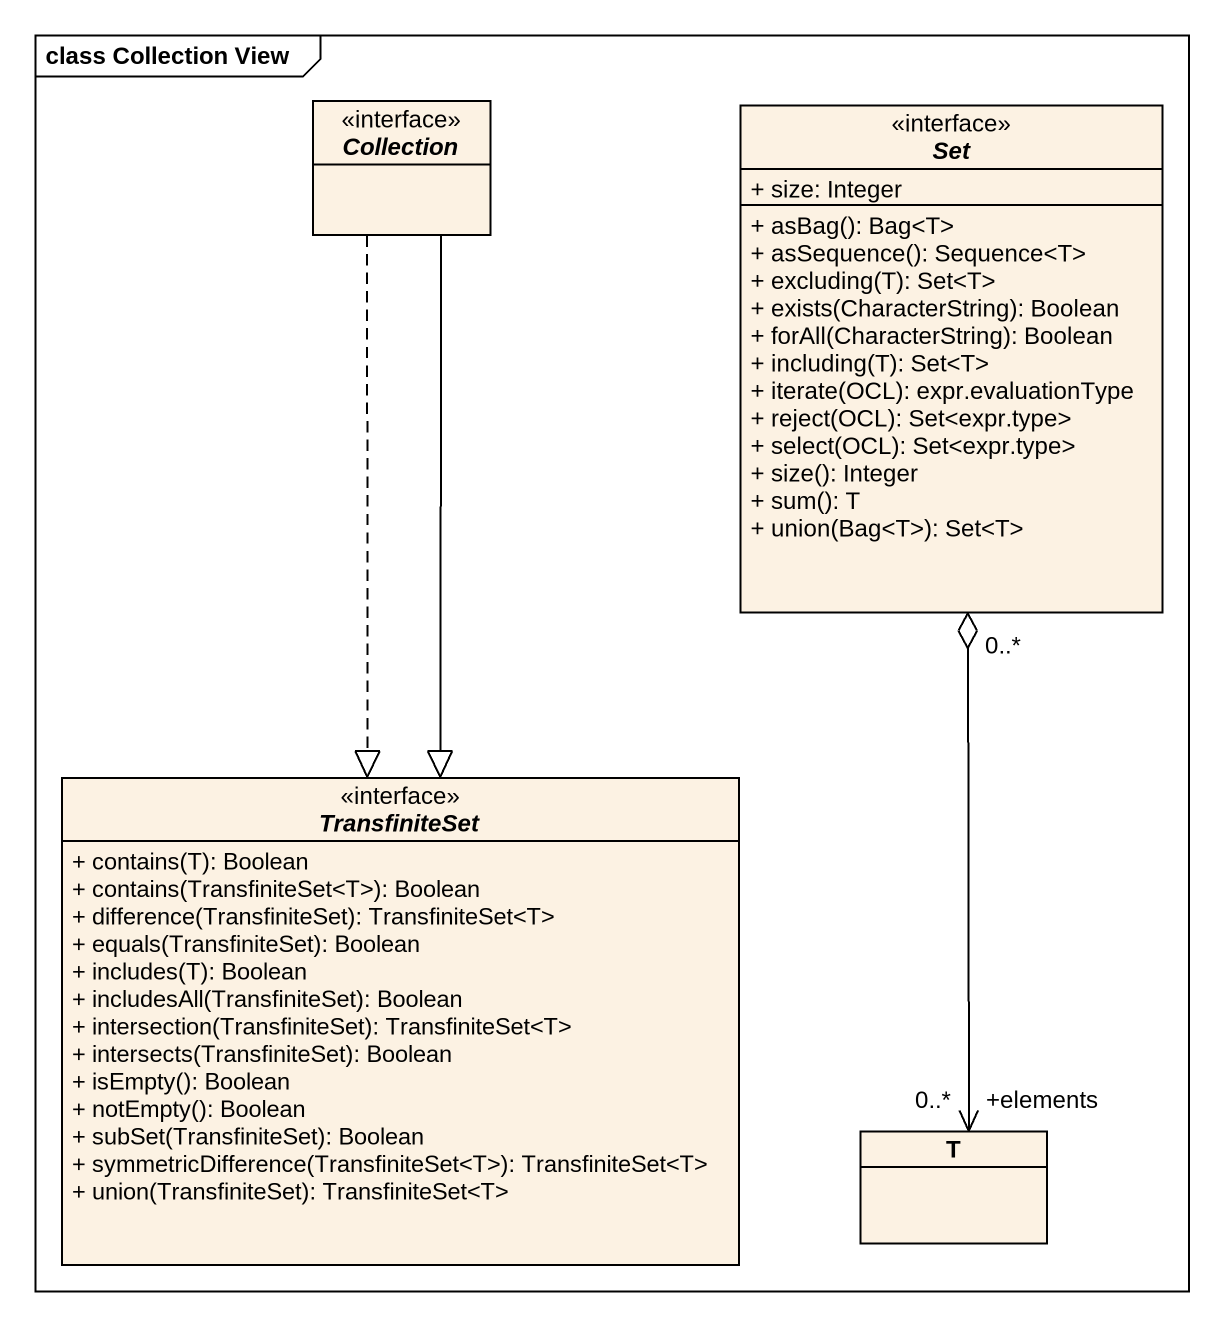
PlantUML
@startuml
mainframe class Collection View
hide circle
hide empty members
skinparam classAttributeIconSize 0
interface Collection
interface "Set" as Set_ {
  + size: Integer
  + asBag(): Bag<T>
  + asSequence(): Sequence<T>
  + excluding(T): Set<T>
  + exists(CharacterString): Boolean
  + forAll(CharacterString): Boolean
  + including(T): Set<T>
  + iterate(OCL): expr.evaluationType
  + reject(OCL): Set<expr.type>
  + select(OCL): Set<expr.type>
  + size(): Integer
  + sum(): T
  + union(Bag<T>): Set<T>
}
interface TransfiniteSet {
  + contains(T): Boolean
  + contains(TransfiniteSet<T>): Boolean
  + difference(TransfiniteSet): TransfiniteSet<T>
  + equals(TransfiniteSet): Boolean
  + includes(T): Boolean
  + includesAll(TransfiniteSet): Boolean
  + intersection(TransfiniteSet): TransfiniteSet<T>
  + intersects(TransfiniteSet): Boolean
  + isEmpty(): Boolean
  + notEmpty(): Boolean
  + subSet(TransfiniteSet): Boolean
  + symmetricDifference(TransfiniteSet<T>): TransfiniteSet<T>
  + union(TransfiniteSet): TransfiniteSet<T>
}
class T
Collection --|> TransfiniteSet
Collection ..|> TransfiniteSet
Set_ "0..*" o--> "+elements\n0..*" T
@enduml
